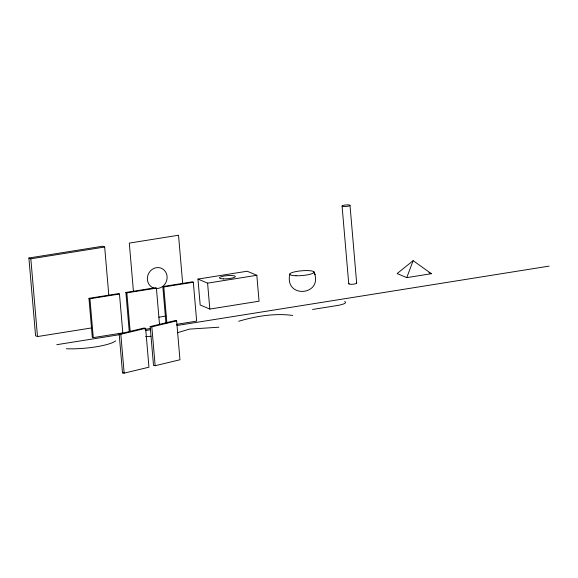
<?xml version="1.0" encoding="UTF-8"?>
<svg xmlns="http://www.w3.org/2000/svg" width="578" height="578" viewBox="0 0 578 578"><rect width="100%" height="100%" fill="white"/><g stroke="black" fill="none" stroke-linecap="round" stroke-linejoin="round"><path stroke-width="0.87" d="M289.809 274.102C284.145 299.101 323.788 295.748 314.013 272.057M406.753 277.628L413.14 260.678L431.369 273.705L406.753 277.628L397.122 273.567L413.14 260.678M177.41 332.74L189.468 329.113L218.896 327.213M238.7 321.252C256.191 316.115 274.521 313.052 292.75 315.429M119.169 333.997L143.98 328.051L145.627 328.318L148.958 367.196L124.154 373.142L122.507 372.868L119.169 333.997L120.816 334.265L145.627 328.318M150.179 326.563L174.989 320.617L176.637 320.891L179.968 359.769L155.157 365.715L153.51 365.441L150.179 326.563L151.826 326.837L176.637 320.891M122.507 372.868L124.212 372.463M91.772 327.899L37.491 336.562L35.569 335.753L28.9 257.998L102.754 246.214L104.676 247.023L108.816 295.286M28.9 257.998L30.829 258.814L104.676 247.023M197.965 279.08L247.196 271.226L256.827 275.287L259.052 301.203L209.814 309.064L200.183 304.996L197.965 279.08L207.596 283.148L256.827 275.287M88.969 298.342L118.512 293.624L119.473 294.036L122.803 332.914L93.268 337.624L92.299 337.22L88.969 298.342L89.93 298.747L119.473 294.036M129.226 331.324L125.896 292.446L155.439 287.736L156.4 288.14L159.506 324.366M166.002 323.666L162.823 286.558L192.366 281.84L193.327 282.245L196.657 321.122L176.673 324.316M125.896 292.446L126.857 292.858L156.4 288.14M162.823 286.558L163.784 286.963L193.327 282.245M158.82 317.199L165.857 316.079M144.962 329.373L150.172 328.542M56.752 344.69L119.075 334.749M145.779 330.486L150.237 329.771M176.94 325.508L549.1 266.118M312.554 309.468L337.169 305.538A13.265 2.601 -4.9 0 0 344.669 301.543M145.584 336.627L150.93 336.28M428.963 272.686L431.369 273.705M313.76 271.696L315.046 274.615L314.844 274.138M350.008 205.378A3.981 0.78 -4.9 0 1 344.04 206.548A3.981 0.78 -4.9 0 1 344.069 205.19A3.981 0.78 -4.9 0 1 350.008 205.378L356.669 283.133M342.075 206.028L348.744 283.784M207.596 283.148L209.814 309.064M182.67 283.502L178.53 235.239L129.299 243.1L133.431 291.355M163.784 286.963L166.89 323.189M151.826 326.837L155.157 365.715M126.857 292.858L130.195 331.729M120.816 334.265L124.154 373.142M89.93 298.747L93.268 337.624M30.829 258.814L37.491 336.562M115.614 340.897A33.156 6.495 -4.9 0 1 66.376 348.758M356.395 282.866A3.981 0.78 -4.9 0 1 352.623 284.246A3.981 0.78 -4.9 0 1 349.076 283.444M153.51 287.974A10.614 9.754 -67.1 0 1 150.446 270.88A10.614 9.754 -67.1 0 1 166.594 274.03A10.614 9.754 -67.1 0 1 156.327 288.523M296.023 275.749A12.16 2.384 -4.9 0 0 314.027 272.137A12.16 2.384 -4.9 0 0 295.69 271.631A12.16 2.384 -4.9 0 0 296.023 275.749M223.541 278.871A7.955 1.561 -4.9 0 0 235.325 276.508A7.955 1.561 -4.9 0 0 223.325 276.176A7.955 1.561 -4.9 0 0 223.541 278.871"/></g></svg>
